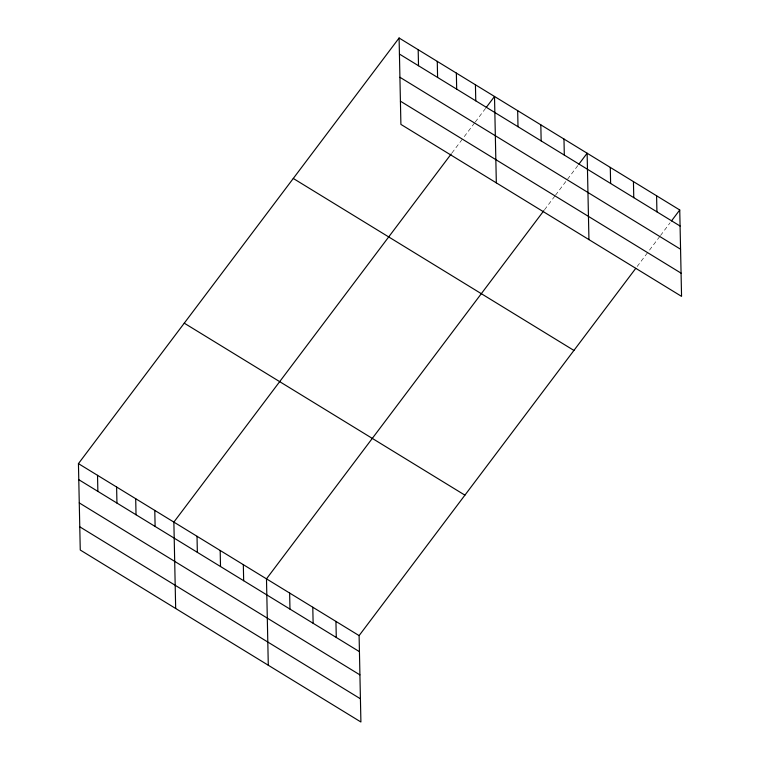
<?xml version="1.0" encoding="UTF-8"?>
<svg xmlns="http://www.w3.org/2000/svg" width="760" height="760" viewBox="0 0 760 760"><rect width="100%" height="100%" fill="white"/><g stroke="black" fill="none" stroke-linecap="round" stroke-linejoin="round"><path stroke-width="0.57" stroke-dasharray="3.8 2.85" d="M451.915 153.016L462.906 138.424M464.284 136.6L474.591 122.92M475.276 122.008L485.583 108.328M544.531 209.769L554.838 196.089M555.522 195.177L578.198 165.082M637.146 266.522L648.137 251.93M649.515 250.106L659.822 236.427M660.506 235.514L670.13 222.746"/><path stroke-width="1.14" d="M635.769 268.346L359.1 635.607L360.905 722L80.256 550.021L78.441 463.628L399.095 38L679.744 209.978L681.558 296.372L400.9 124.393L399.095 38M451.231 153.928L173.869 522.101L175.674 608.494M486.267 107.416L494.513 96.472L496.328 182.865M543.846 210.681L266.484 578.854L268.29 665.247M578.883 164.169L587.128 153.225L588.943 239.618M671.498 220.923L679.744 209.978M399.427 54.055L680.086 226.034M399.912 77.263L680.57 249.242M400.416 101.175L681.074 273.153M293.274 178.457L573.933 350.436M184.262 323.171L464.911 495.149M78.441 463.628L359.1 635.607M78.784 479.683L359.433 651.662M79.268 502.901L359.917 674.88M79.771 526.813L360.42 698.792M656.592 195.795L656.925 211.84M633.441 181.602L633.774 197.657M610.289 167.418L610.622 183.464M563.977 139.042L564.309 155.088M540.825 124.849L541.158 140.904M517.674 110.665L518.006 126.711M475.427 84.778L475.769 100.833M456.351 73.084L456.684 89.138M437.266 61.389L437.599 77.444M418.18 49.694L418.513 65.749M335.939 621.423L336.281 637.478M312.787 607.231L313.13 623.285M289.636 593.047L289.969 609.102M243.323 564.67L243.666 580.725M220.172 550.477L220.514 566.533M197.02 536.294L197.353 552.349M154.784 510.406L155.116 526.461M135.698 498.712L136.03 514.767M116.612 487.017L116.945 503.072M97.527 475.323L97.869 491.378"/></g></svg>
